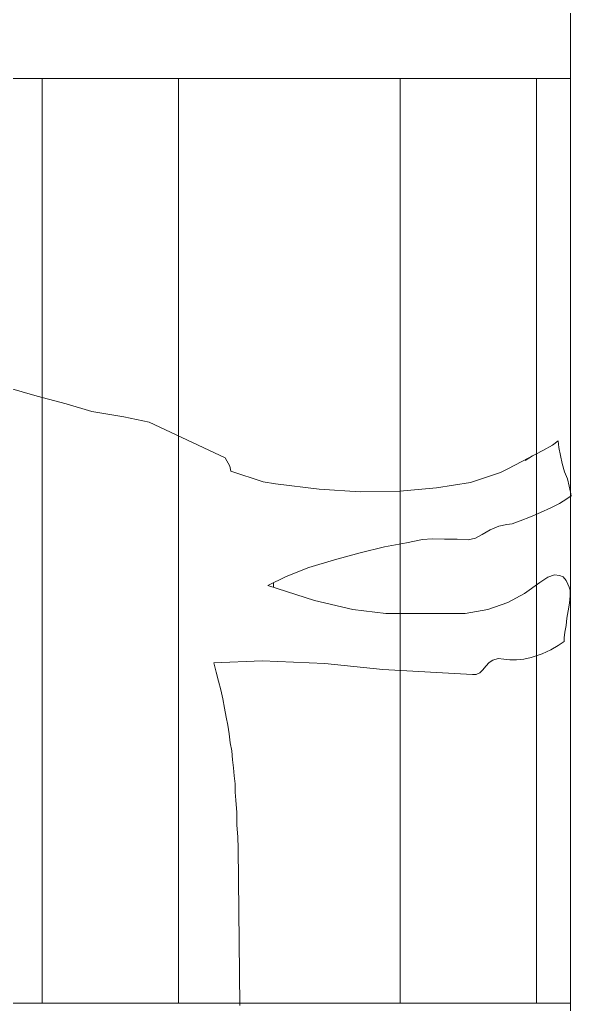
# Model space of a CAD drawing. Header units: millimetres. Extents: x 73 to 57768, y -40361 to 10065.
# Drawn here: x 2743.3 to 2824.2, y 8216.2 to 8360.5 of the extents above; entities that cross this region are included whole.
import ezdxf

# ---------------------------------------------------------------- set-up
doc = ezdxf.new("R2010")
doc.units = ezdxf.units.MM
doc.layers.add('pogled', color=7, linetype='Continuous', lineweight=5, true_color=0x8db1c3)

msp = doc.modelspace()

# ---------------------------------------------------------------- linework, layer by layer
at = {"layer": 'pogled'}
for p, q in [((2824.103, 5440.194), (2824.103, 8708.882)), ((2741.471, 8306.537), (2745.908, 8305.296)), ((2741.471, 8306.537), (2745.908, 8305.296)), ((2741.471, 8306.537), (2745.908, 8305.296)), ((2741.471, 8306.537), (2745.908, 8305.296)), ((2745.908, 8305.296), (2750.128, 8304.16)), ((2745.908, 8305.296), (2750.128, 8304.16)), ((2745.908, 8305.296), (2750.128, 8304.16)), ((2745.908, 8305.296), (2750.128, 8304.16)), ((2750.128, 8304.16), (2753.916, 8303.019)), ((2750.128, 8304.16), (2753.916, 8303.019)), ((2750.128, 8304.16), (2753.916, 8303.019)), ((2750.128, 8304.16), (2753.916, 8303.019)), ((2753.916, 8303.019), (2758.597, 8302.249)), ((2753.916, 8303.019), (2758.597, 8302.249)), ((2753.916, 8303.019), (2758.597, 8302.249)), ((2753.916, 8303.019), (2758.597, 8302.249)), ((2758.597, 8302.249), (2762.302, 8301.495)), ((2758.597, 8302.249), (2762.302, 8301.495)), ((2758.597, 8302.249), (2762.302, 8301.495)), ((2758.597, 8302.249), (2762.302, 8301.495)), ((2773.463, 8296.237), (2762.302, 8301.495)), ((2773.463, 8296.237), (2762.302, 8301.495)), ((2773.463, 8296.237), (2762.302, 8301.495)), ((2773.463, 8296.237), (2762.302, 8301.495)), ((2820.049, 8297.305), (2821.442, 8298.077)), ((2820.049, 8297.305), (2821.442, 8298.077)), ((2820.049, 8297.305), (2821.442, 8298.077)), ((2820.049, 8297.305), (2821.442, 8298.077)), ((2821.442, 8298.077), (2822.297, 8298.734)), ((2821.442, 8298.077), (2822.297, 8298.734)), ((2821.442, 8298.077), (2822.297, 8298.734)), ((2821.442, 8298.077), (2822.297, 8298.734)), ((2822.297, 8298.734), (2822.416, 8297.765)), ((2822.297, 8298.734), (2822.416, 8297.765)), ((2822.297, 8298.734), (2822.416, 8297.765)), ((2822.297, 8298.734), (2822.416, 8297.765)), ((2822.416, 8297.765), (2822.646, 8296.582)), ((2822.416, 8297.765), (2822.646, 8296.582)), ((2822.416, 8297.765), (2822.646, 8296.582)), ((2822.416, 8297.765), (2822.646, 8296.582)), ((2814.898, 8294.652), (2820.049, 8297.305)), ((2814.898, 8294.652), (2820.049, 8297.305)), ((2814.898, 8294.652), (2820.049, 8297.305)), ((2814.898, 8294.652), (2820.049, 8297.305)), ((2817.478, 8295.873), (2818.548, 8296.533)), ((2817.478, 8295.873), (2818.548, 8296.533)), ((2817.478, 8295.873), (2818.548, 8296.533)), ((2817.478, 8295.873), (2818.548, 8296.533)), ((2822.646, 8296.582), (2822.876, 8295.398)), ((2822.646, 8296.582), (2822.876, 8295.398)), ((2822.646, 8296.582), (2822.876, 8295.398)), ((2822.646, 8296.582), (2822.876, 8295.398)), ((2773.463, 8296.237), (2774.132, 8295.031)), ((2773.463, 8296.237), (2774.132, 8295.031)), ((2773.463, 8296.237), (2774.132, 8295.031)), ((2773.463, 8296.237), (2774.132, 8295.031)), ((2774.132, 8295.031), (2774.297, 8294.288)), ((2774.132, 8295.031), (2774.297, 8294.288)), ((2774.132, 8295.031), (2774.297, 8294.288)), ((2774.132, 8295.031), (2774.297, 8294.288)), ((2822.876, 8295.398), (2823.214, 8294.216)), ((2822.876, 8295.398), (2823.214, 8294.216)), ((2822.876, 8295.398), (2823.214, 8294.216)), ((2822.876, 8295.398), (2823.214, 8294.216)), ((2774.297, 8294.288), (2779.048, 8292.729)), ((2774.297, 8294.288), (2779.048, 8292.729)), ((2774.297, 8294.288), (2779.048, 8292.729)), ((2774.297, 8294.288), (2779.048, 8292.729)), ((2809.428, 8292.649), (2813.832, 8294.103)), ((2809.428, 8292.649), (2813.832, 8294.103)), ((2809.428, 8292.649), (2813.832, 8294.103)), ((2809.428, 8292.649), (2813.832, 8294.103)), ((2813.832, 8294.103), (2814.902, 8294.623)), ((2813.832, 8294.103), (2814.902, 8294.623)), ((2813.832, 8294.103), (2814.902, 8294.623)), ((2813.832, 8294.103), (2814.902, 8294.623)), ((2823.214, 8294.216), (2823.658, 8293.142)), ((2823.214, 8294.216), (2823.658, 8293.142)), ((2823.214, 8294.216), (2823.658, 8293.142)), ((2823.214, 8294.216), (2823.658, 8293.142)), ((2779.048, 8292.729), (2780.85, 8292.415)), ((2779.048, 8292.729), (2780.85, 8292.415)), ((2779.048, 8292.729), (2780.85, 8292.415)), ((2779.048, 8292.729), (2780.85, 8292.415)), ((2780.85, 8292.415), (2787.222, 8291.628)), ((2780.85, 8292.415), (2787.222, 8291.628)), ((2780.85, 8292.415), (2787.222, 8291.628)), ((2780.85, 8292.415), (2787.222, 8291.628)), ((2804.476, 8291.835), (2809.428, 8292.649)), ((2804.476, 8291.835), (2809.428, 8292.649)), ((2804.476, 8291.835), (2809.428, 8292.649)), ((2804.476, 8291.835), (2809.428, 8292.649)), ((2823.658, 8293.142), (2823.887, 8292.067)), ((2823.658, 8293.142), (2823.887, 8292.067)), ((2823.658, 8293.142), (2823.887, 8292.067)), ((2823.658, 8293.142), (2823.887, 8292.067)), ((2823.887, 8292.067), (2824.112, 8291.207)), ((2823.887, 8292.067), (2824.112, 8291.207)), ((2823.887, 8292.067), (2824.112, 8291.207)), ((2823.887, 8292.067), (2824.112, 8291.207)), ((2787.222, 8291.628), (2793.266, 8291.269)), ((2787.222, 8291.628), (2793.266, 8291.269)), ((2787.222, 8291.628), (2793.266, 8291.269)), ((2787.222, 8291.628), (2793.266, 8291.269)), ((2793.266, 8291.269), (2799.09, 8291.339)), ((2793.266, 8291.269), (2799.09, 8291.339)), ((2793.266, 8291.269), (2799.09, 8291.339)), ((2793.266, 8291.269), (2799.09, 8291.339)), ((2799.09, 8291.339), (2804.476, 8291.835)), ((2799.09, 8291.339), (2804.476, 8291.835)), ((2799.09, 8291.339), (2804.476, 8291.835)), ((2799.09, 8291.339), (2804.476, 8291.835)), ((2824.227, 8290.669), (2823.585, 8290.23)), ((2824.227, 8290.669), (2823.585, 8290.23)), ((2824.227, 8290.669), (2823.585, 8290.23)), ((2824.227, 8290.669), (2823.585, 8290.23)), ((2824.112, 8291.207), (2824.227, 8290.669)), ((2824.112, 8291.207), (2824.227, 8290.669)), ((2824.112, 8291.207), (2824.227, 8290.669)), ((2824.112, 8291.207), (2824.227, 8290.669)), ((2822.514, 8289.57), (2821.228, 8288.907)), ((2822.514, 8289.57), (2821.228, 8288.907)), ((2822.514, 8289.57), (2821.228, 8288.907)), ((2822.514, 8289.57), (2821.228, 8288.907)), ((2823.585, 8290.23), (2822.514, 8289.57)), ((2823.585, 8290.23), (2822.514, 8289.57)), ((2823.585, 8290.23), (2822.514, 8289.57)), ((2823.585, 8290.23), (2822.514, 8289.57)), ((2819.726, 8288.242), (2818.224, 8287.577)), ((2819.726, 8288.242), (2818.224, 8287.577)), ((2819.726, 8288.242), (2818.224, 8287.577)), ((2819.726, 8288.242), (2818.224, 8287.577)), ((2821.228, 8288.907), (2819.726, 8288.242)), ((2821.228, 8288.907), (2819.726, 8288.242)), ((2821.228, 8288.907), (2819.726, 8288.242)), ((2821.228, 8288.907), (2819.726, 8288.242)), ((2813.603, 8286.228), (2812.315, 8285.673)), ((2813.603, 8286.228), (2812.315, 8285.673)), ((2813.603, 8286.228), (2812.315, 8285.673)), ((2813.603, 8286.228), (2812.315, 8285.673)), ((2814.786, 8286.457), (2813.603, 8286.228)), ((2814.786, 8286.457), (2813.603, 8286.228)), ((2814.786, 8286.457), (2813.603, 8286.228)), ((2814.786, 8286.457), (2813.603, 8286.228)), ((2815.54, 8286.574), (2814.786, 8286.457)), ((2815.54, 8286.574), (2814.786, 8286.457)), ((2815.54, 8286.574), (2814.786, 8286.457)), ((2815.54, 8286.574), (2814.786, 8286.457)), ((2816.721, 8287.02), (2815.54, 8286.574)), ((2816.721, 8287.02), (2815.54, 8286.574)), ((2816.721, 8287.02), (2815.54, 8286.574)), ((2816.721, 8287.02), (2815.54, 8286.574)), ((2818.224, 8287.577), (2816.721, 8287.02)), ((2818.224, 8287.577), (2816.721, 8287.02)), ((2818.224, 8287.577), (2816.721, 8287.02)), ((2818.224, 8287.577), (2816.721, 8287.02)), ((2811.137, 8285.012), (2810.173, 8284.461)), ((2811.137, 8285.012), (2810.173, 8284.461)), ((2811.137, 8285.012), (2810.173, 8284.461)), ((2811.137, 8285.012), (2810.173, 8284.461)), ((2812.315, 8285.673), (2811.137, 8285.012)), ((2812.315, 8285.673), (2811.137, 8285.012)), ((2812.315, 8285.673), (2811.137, 8285.012)), ((2812.315, 8285.673), (2811.137, 8285.012)), ((2800.042, 8283.801), (2796.814, 8283.223)), ((2800.042, 8283.801), (2796.814, 8283.223)), ((2800.042, 8283.801), (2796.814, 8283.223)), ((2800.042, 8283.801), (2796.814, 8283.223)), ((2802.41, 8284.26), (2800.042, 8283.801)), ((2802.41, 8284.26), (2800.042, 8283.801)), ((2802.41, 8284.26), (2800.042, 8283.801)), ((2802.41, 8284.26), (2800.042, 8283.801)), ((2803.81, 8284.385), (2802.41, 8284.26)), ((2803.81, 8284.385), (2802.41, 8284.26)), ((2803.81, 8284.385), (2802.41, 8284.26)), ((2803.81, 8284.385), (2802.41, 8284.26)), ((2805.645, 8284.299), (2803.81, 8284.385)), ((2805.645, 8284.299), (2803.81, 8284.385)), ((2805.645, 8284.299), (2803.81, 8284.385)), ((2805.645, 8284.299), (2803.81, 8284.385)), ((2807.478, 8284.321), (2805.645, 8284.299)), ((2807.478, 8284.321), (2805.645, 8284.299)), ((2807.478, 8284.321), (2805.645, 8284.299)), ((2807.478, 8284.321), (2805.645, 8284.299)), ((2809.097, 8284.232), (2807.478, 8284.321)), ((2809.097, 8284.232), (2807.478, 8284.321)), ((2809.097, 8284.232), (2807.478, 8284.321)), ((2809.097, 8284.232), (2807.478, 8284.321)), ((2810.173, 8284.461), (2809.097, 8284.232)), ((2810.173, 8284.461), (2809.097, 8284.232)), ((2810.173, 8284.461), (2809.097, 8284.232)), ((2810.173, 8284.461), (2809.097, 8284.232)), ((2793.266, 8282.318), (2789.503, 8281.302)), ((2793.266, 8282.318), (2789.503, 8281.302)), ((2793.266, 8282.318), (2789.503, 8281.302)), ((2793.266, 8282.318), (2789.503, 8281.302)), ((2796.814, 8283.223), (2793.266, 8282.318)), ((2796.814, 8283.223), (2793.266, 8282.318)), ((2796.814, 8283.223), (2793.266, 8282.318)), ((2796.814, 8283.223), (2793.266, 8282.318)), ((2789.503, 8281.302), (2785.742, 8280.178)), ((2789.503, 8281.302), (2785.742, 8280.178)), ((2789.503, 8281.302), (2785.742, 8280.178)), ((2789.503, 8281.302), (2785.742, 8280.178)), ((2785.742, 8280.178), (2782.414, 8278.844)), ((2785.742, 8280.178), (2782.414, 8278.844)), ((2785.742, 8280.178), (2782.414, 8278.844)), ((2785.742, 8280.178), (2782.414, 8278.844)), ((2820.784, 8278.764), (2821.751, 8279.099)), ((2820.784, 8278.764), (2821.751, 8279.099)), ((2820.784, 8278.764), (2821.751, 8279.099)), ((2820.784, 8278.764), (2821.751, 8279.099)), ((2821.751, 8279.099), (2822.507, 8279)), ((2821.751, 8279.099), (2822.507, 8279)), ((2821.751, 8279.099), (2822.507, 8279)), ((2821.751, 8279.099), (2822.507, 8279)), ((2822.507, 8279), (2823.049, 8278.791)), ((2822.507, 8279), (2823.049, 8278.791)), ((2822.507, 8279), (2823.049, 8278.791)), ((2822.507, 8279), (2823.049, 8278.791)), ((2782.414, 8278.844), (2779.734, 8277.518)), ((2782.414, 8278.844), (2779.734, 8277.518)), ((2782.414, 8278.844), (2779.734, 8277.518)), ((2782.414, 8278.844), (2779.734, 8277.518)), ((2779.734, 8277.518), (2786.554, 8275.335)), ((2779.734, 8277.518), (2786.554, 8275.335)), ((2779.734, 8277.518), (2786.554, 8275.335)), ((2779.734, 8277.518), (2786.554, 8275.335)), ((2780.526, 8277.265), (2780.541, 8277.918)), ((2780.526, 8277.265), (2780.541, 8277.918)), ((2780.526, 8277.265), (2780.541, 8277.918)), ((2780.526, 8277.265), (2780.541, 8277.918)), ((2817.362, 8276.35), (2819.607, 8277.995)), ((2817.362, 8276.35), (2819.607, 8277.995)), ((2817.362, 8276.35), (2819.607, 8277.995)), ((2817.362, 8276.35), (2819.607, 8277.995)), ((2819.607, 8277.995), (2820.784, 8278.764)), ((2819.607, 8277.995), (2820.784, 8278.764)), ((2819.607, 8277.995), (2820.784, 8278.764)), ((2819.607, 8277.995), (2820.784, 8278.764)), ((2823.049, 8278.791), (2823.487, 8278.257)), ((2823.049, 8278.791), (2823.487, 8278.257)), ((2823.049, 8278.791), (2823.487, 8278.257)), ((2823.049, 8278.791), (2823.487, 8278.257)), ((2823.487, 8278.257), (2823.709, 8277.72)), ((2823.487, 8278.257), (2823.709, 8277.72)), ((2823.487, 8278.257), (2823.709, 8277.72)), ((2823.487, 8278.257), (2823.709, 8277.72)), ((2823.709, 8277.72), (2823.93, 8277.292)), ((2823.709, 8277.72), (2823.93, 8277.292)), ((2823.709, 8277.72), (2823.93, 8277.292)), ((2823.709, 8277.72), (2823.93, 8277.292)), ((2814.897, 8275.027), (2817.362, 8276.35)), ((2814.897, 8275.027), (2817.362, 8276.35)), ((2814.897, 8275.027), (2817.362, 8276.35)), ((2814.897, 8275.027), (2817.362, 8276.35)), ((2823.93, 8277.292), (2824.043, 8276.862)), ((2823.93, 8277.292), (2824.043, 8276.862)), ((2823.93, 8277.292), (2824.043, 8276.862)), ((2823.93, 8277.292), (2824.043, 8276.862)), ((2824.043, 8276.862), (2824.053, 8275.999)), ((2824.043, 8276.862), (2824.053, 8275.999)), ((2824.043, 8276.862), (2824.053, 8275.999)), ((2824.043, 8276.862), (2824.053, 8275.999)), ((2786.554, 8275.335), (2792.179, 8274)), ((2786.554, 8275.335), (2792.179, 8274)), ((2786.554, 8275.335), (2792.179, 8274)), ((2786.554, 8275.335), (2792.179, 8274)), ((2811.997, 8274.021), (2814.897, 8275.027)), ((2811.997, 8274.021), (2814.897, 8275.027)), ((2811.997, 8274.021), (2814.897, 8275.027)), ((2811.997, 8274.021), (2814.897, 8275.027)), ((2823.958, 8274.919), (2823.755, 8273.838)), ((2823.958, 8274.919), (2823.755, 8273.838)), ((2823.958, 8274.919), (2823.755, 8273.838)), ((2823.958, 8274.919), (2823.755, 8273.838)), ((2824.053, 8275.999), (2823.958, 8274.919)), ((2824.053, 8275.999), (2823.958, 8274.919)), ((2824.053, 8275.999), (2823.958, 8274.919)), ((2824.053, 8275.999), (2823.958, 8274.919)), ((2792.179, 8274), (2797.039, 8273.411)), ((2792.179, 8274), (2797.039, 8273.411)), ((2792.179, 8274), (2797.039, 8273.411)), ((2792.179, 8274), (2797.039, 8273.411)), ((2797.039, 8273.411), (2808.661, 8273.442)), ((2797.039, 8273.411), (2808.661, 8273.442)), ((2797.039, 8273.411), (2808.661, 8273.442)), ((2797.039, 8273.411), (2808.661, 8273.442)), ((2808.661, 8273.442), (2811.997, 8274.021)), ((2808.661, 8273.442), (2811.997, 8274.021)), ((2808.661, 8273.442), (2811.997, 8274.021)), ((2808.661, 8273.442), (2811.997, 8274.021)), ((2823.755, 8273.838), (2823.553, 8272.757)), ((2823.755, 8273.838), (2823.553, 8272.757)), ((2823.755, 8273.838), (2823.553, 8272.757)), ((2823.755, 8273.838), (2823.553, 8272.757)), ((2823.553, 8272.757), (2823.458, 8271.678)), ((2823.553, 8272.757), (2823.458, 8271.678)), ((2823.553, 8272.757), (2823.458, 8271.678)), ((2823.553, 8272.757), (2823.458, 8271.678)), ((2823.254, 8270.705), (2823.156, 8269.841)), ((2823.254, 8270.705), (2823.156, 8269.841)), ((2823.254, 8270.705), (2823.156, 8269.841)), ((2823.254, 8270.705), (2823.156, 8269.841)), ((2823.458, 8271.678), (2823.254, 8270.705)), ((2823.458, 8271.678), (2823.254, 8270.705)), ((2823.458, 8271.678), (2823.254, 8270.705)), ((2823.458, 8271.678), (2823.254, 8270.705)), ((2823.162, 8269.301), (2822.306, 8268.752)), ((2823.162, 8269.301), (2822.306, 8268.752)), ((2823.162, 8269.301), (2822.306, 8268.752)), ((2823.162, 8269.301), (2822.306, 8268.752)), ((2823.156, 8269.841), (2823.162, 8269.301)), ((2823.156, 8269.841), (2823.162, 8269.301)), ((2823.156, 8269.841), (2823.162, 8269.301)), ((2823.156, 8269.841), (2823.162, 8269.301)), ((2819.948, 8267.537), (2818.337, 8266.979)), ((2819.948, 8267.537), (2818.337, 8266.979)), ((2819.948, 8267.537), (2818.337, 8266.979)), ((2819.948, 8267.537), (2818.337, 8266.979)), ((2821.236, 8268.092), (2819.948, 8267.537)), ((2821.236, 8268.092), (2819.948, 8267.537)), ((2821.236, 8268.092), (2819.948, 8267.537)), ((2821.236, 8268.092), (2819.948, 8267.537)), ((2822.306, 8268.752), (2821.236, 8268.092)), ((2822.306, 8268.752), (2821.236, 8268.092)), ((2822.306, 8268.752), (2821.236, 8268.092)), ((2822.306, 8268.752), (2821.236, 8268.092)), ((2778.895, 8266.507), (2771.78, 8266.207)), ((2778.895, 8266.507), (2771.78, 8266.207)), ((2778.895, 8266.507), (2771.78, 8266.207)), ((2778.895, 8266.507), (2771.78, 8266.207)), ((2771.78, 8266.207), (2772.12, 8264.809)), ((2771.78, 8266.207), (2772.12, 8264.809)), ((2771.78, 8266.207), (2772.12, 8264.809)), ((2771.78, 8266.207), (2772.12, 8264.809)), ((2788.067, 8266.078), (2778.895, 8266.507)), ((2788.067, 8266.078), (2778.895, 8266.507)), ((2788.067, 8266.078), (2778.895, 8266.507)), ((2788.067, 8266.078), (2778.895, 8266.507)), ((2796.598, 8265.209), (2788.067, 8266.078)), ((2796.598, 8265.209), (2788.067, 8266.078)), ((2796.598, 8265.209), (2788.067, 8266.078)), ((2796.598, 8265.209), (2788.067, 8266.078)), ((2812.198, 8266.258), (2811.665, 8265.713)), ((2812.198, 8266.258), (2811.665, 8265.713)), ((2812.198, 8266.258), (2811.665, 8265.713)), ((2812.198, 8266.258), (2811.665, 8265.713)), ((2812.733, 8266.588), (2812.198, 8266.258)), ((2812.733, 8266.588), (2812.198, 8266.258)), ((2812.733, 8266.588), (2812.198, 8266.258)), ((2812.733, 8266.588), (2812.198, 8266.258)), ((2813.486, 8266.813), (2812.733, 8266.588)), ((2813.486, 8266.813), (2812.733, 8266.588)), ((2813.486, 8266.813), (2812.733, 8266.588)), ((2813.486, 8266.813), (2812.733, 8266.588)), ((2814.35, 8266.716), (2813.486, 8266.813)), ((2814.35, 8266.716), (2813.486, 8266.813)), ((2814.35, 8266.716), (2813.486, 8266.813)), ((2814.35, 8266.716), (2813.486, 8266.813)), ((2815.214, 8266.618), (2814.35, 8266.716)), ((2815.214, 8266.618), (2814.35, 8266.716)), ((2815.214, 8266.618), (2814.35, 8266.716)), ((2815.214, 8266.618), (2814.35, 8266.716)), ((2816.184, 8266.63), (2815.214, 8266.618)), ((2816.184, 8266.63), (2815.214, 8266.618)), ((2816.184, 8266.63), (2815.214, 8266.618)), ((2816.184, 8266.63), (2815.214, 8266.618)), ((2817.261, 8266.75), (2816.184, 8266.63)), ((2817.261, 8266.75), (2816.184, 8266.63)), ((2817.261, 8266.75), (2816.184, 8266.63)), ((2817.261, 8266.75), (2816.184, 8266.63)), ((2818.337, 8266.979), (2817.261, 8266.75)), ((2818.337, 8266.979), (2817.261, 8266.75)), ((2818.337, 8266.979), (2817.261, 8266.75)), ((2818.337, 8266.979), (2817.261, 8266.75)), ((2772.12, 8264.809), (2772.459, 8263.519)), ((2772.12, 8264.809), (2772.459, 8263.519)), ((2772.12, 8264.809), (2772.459, 8263.519)), ((2772.12, 8264.809), (2772.459, 8263.519)), ((2809.738, 8264.503), (2796.598, 8265.209)), ((2809.738, 8264.503), (2796.598, 8265.209)), ((2809.738, 8264.503), (2796.598, 8265.209)), ((2809.738, 8264.503), (2796.598, 8265.209)), ((2810.278, 8264.51), (2809.738, 8264.503)), ((2810.278, 8264.51), (2809.738, 8264.503)), ((2810.278, 8264.51), (2809.738, 8264.503)), ((2810.278, 8264.51), (2809.738, 8264.503)), ((2810.814, 8264.732), (2810.278, 8264.51)), ((2810.814, 8264.732), (2810.278, 8264.51)), ((2810.814, 8264.732), (2810.278, 8264.51)), ((2810.814, 8264.732), (2810.278, 8264.51)), ((2811.24, 8265.168), (2810.814, 8264.732)), ((2811.24, 8265.168), (2810.814, 8264.732)), ((2811.24, 8265.168), (2810.814, 8264.732)), ((2811.24, 8265.168), (2810.814, 8264.732)), ((2811.665, 8265.713), (2811.24, 8265.168)), ((2811.665, 8265.713), (2811.24, 8265.168)), ((2811.665, 8265.713), (2811.24, 8265.168)), ((2811.665, 8265.713), (2811.24, 8265.168)), ((2772.459, 8263.519), (2772.798, 8262.228)), ((2772.459, 8263.519), (2772.798, 8262.228)), ((2772.459, 8263.519), (2772.798, 8262.228)), ((2772.459, 8263.519), (2772.798, 8262.228)), ((2772.798, 8262.228), (2773.137, 8260.938)), ((2772.798, 8262.228), (2773.137, 8260.938)), ((2772.798, 8262.228), (2773.137, 8260.938)), ((2772.798, 8262.228), (2773.137, 8260.938)), ((2773.137, 8260.938), (2773.37, 8259.539)), ((2773.137, 8260.938), (2773.37, 8259.539)), ((2773.137, 8260.938), (2773.37, 8259.539)), ((2773.137, 8260.938), (2773.37, 8259.539)), ((2773.37, 8259.539), (2773.601, 8258.247)), ((2773.37, 8259.539), (2773.601, 8258.247)), ((2773.37, 8259.539), (2773.601, 8258.247)), ((2773.37, 8259.539), (2773.601, 8258.247)), ((2773.601, 8258.247), (2773.831, 8257.064)), ((2773.601, 8258.247), (2773.831, 8257.064)), ((2773.601, 8258.247), (2773.831, 8257.064)), ((2773.601, 8258.247), (2773.831, 8257.064)), ((2773.831, 8257.064), (2774.062, 8255.772)), ((2773.831, 8257.064), (2774.062, 8255.772)), ((2773.831, 8257.064), (2774.062, 8255.772)), ((2773.831, 8257.064), (2774.062, 8255.772)), ((2774.062, 8255.772), (2774.185, 8254.48)), ((2774.062, 8255.772), (2774.185, 8254.48)), ((2774.062, 8255.772), (2774.185, 8254.48)), ((2774.062, 8255.772), (2774.185, 8254.48)), ((2774.185, 8254.48), (2774.415, 8253.296)), ((2774.185, 8254.48), (2774.415, 8253.296)), ((2774.185, 8254.48), (2774.415, 8253.296)), ((2774.185, 8254.48), (2774.415, 8253.296)), ((2774.415, 8253.296), (2774.538, 8252.003)), ((2774.415, 8253.296), (2774.538, 8252.003)), ((2774.415, 8253.296), (2774.538, 8252.003)), ((2774.415, 8253.296), (2774.538, 8252.003)), ((2774.538, 8252.003), (2774.66, 8250.818)), ((2774.538, 8252.003), (2774.66, 8250.818)), ((2774.538, 8252.003), (2774.66, 8250.818)), ((2774.538, 8252.003), (2774.66, 8250.818)), ((2774.66, 8250.818), (2774.782, 8249.634)), ((2774.66, 8250.818), (2774.782, 8249.634)), ((2774.66, 8250.818), (2774.782, 8249.634)), ((2774.66, 8250.818), (2774.782, 8249.634)), ((2774.782, 8249.634), (2774.904, 8248.449)), ((2774.782, 8249.634), (2774.904, 8248.449)), ((2774.782, 8249.634), (2774.904, 8248.449)), ((2774.782, 8249.634), (2774.904, 8248.449)), ((2774.904, 8248.449), (2774.919, 8247.262)), ((2774.904, 8248.449), (2774.919, 8247.262)), ((2774.904, 8248.449), (2774.919, 8247.262)), ((2774.904, 8248.449), (2774.919, 8247.262)), ((2774.919, 8247.262), (2775.041, 8246.078)), ((2774.919, 8247.262), (2775.041, 8246.078)), ((2774.919, 8247.262), (2775.041, 8246.078)), ((2774.919, 8247.262), (2775.041, 8246.078)), ((2775.041, 8246.078), (2775.17, 8244.246)), ((2775.041, 8246.078), (2775.17, 8244.246)), ((2775.041, 8246.078), (2775.17, 8244.246)), ((2775.041, 8246.078), (2775.17, 8244.246)), ((2775.17, 8244.246), (2775.192, 8242.412)), ((2775.17, 8244.246), (2775.192, 8242.412)), ((2775.17, 8244.246), (2775.192, 8242.412)), ((2775.17, 8244.246), (2775.192, 8242.412)), ((2775.192, 8242.412), (2775.321, 8240.688)), ((2775.192, 8242.412), (2775.321, 8240.688)), ((2775.192, 8242.412), (2775.321, 8240.688)), ((2775.192, 8242.412), (2775.321, 8240.688)), ((2775.321, 8240.688), (2775.341, 8238.963)), ((2775.321, 8240.688), (2775.341, 8238.963)), ((2775.321, 8240.688), (2775.341, 8238.963)), ((2775.321, 8240.688), (2775.341, 8238.963)), ((2775.341, 8238.963), (2775.559, 8220.739)), ((2775.341, 8238.963), (2775.559, 8220.739)), ((2775.341, 8238.963), (2775.559, 8220.739)), ((2775.341, 8238.963), (2775.559, 8220.739)), ((2775.559, 8220.739), (2775.578, 8219.121)), ((2775.559, 8220.739), (2775.578, 8219.121)), ((2775.559, 8220.739), (2775.578, 8219.121)), ((2775.559, 8220.739), (2775.578, 8219.121)), ((2775.578, 8219.121), (2775.598, 8217.504)), ((2775.578, 8219.121), (2775.598, 8217.504)), ((2775.578, 8219.121), (2775.598, 8217.504)), ((2775.578, 8219.121), (2775.598, 8217.504)), ((2775.598, 8217.504), (2775.616, 8215.994)), ((2775.598, 8217.504), (2775.616, 8215.994)), ((2775.598, 8217.504), (2775.616, 8215.994)), ((2775.598, 8217.504), (2775.616, 8215.994))]:
    msp.add_line(p, q, dxfattribs=at)
at = {"layer": 'pogled', "ltscale": 5}
msp.add_lwpolyline([(2824.103, 7805.822), (2824.103, 8365.822), (2824.103, 8613.079)], dxfattribs=at)
at = {"layer": 'pogled'}
for points in [[(2824.103, 8351.822), (2689.103, 8351.822)], [(2746.603, 8351.822), (2746.603, 8216.308)], [(2766.603, 8351.822), (2766.603, 8216.308)], [(2799.103, 8351.822), (2799.103, 8216.308)], [(2819.103, 8351.822), (2819.103, 8216.308)], [(2819.103, 8242.308), (2819.103, 8216.308)], [(2824.103, 8216.308), (2689.103, 8216.308)], [(2824.103, 8216.308), (2824.103, 8202.308)]]:
    msp.add_lwpolyline(points, dxfattribs=at)

doc.saveas('drawing.dxf')
